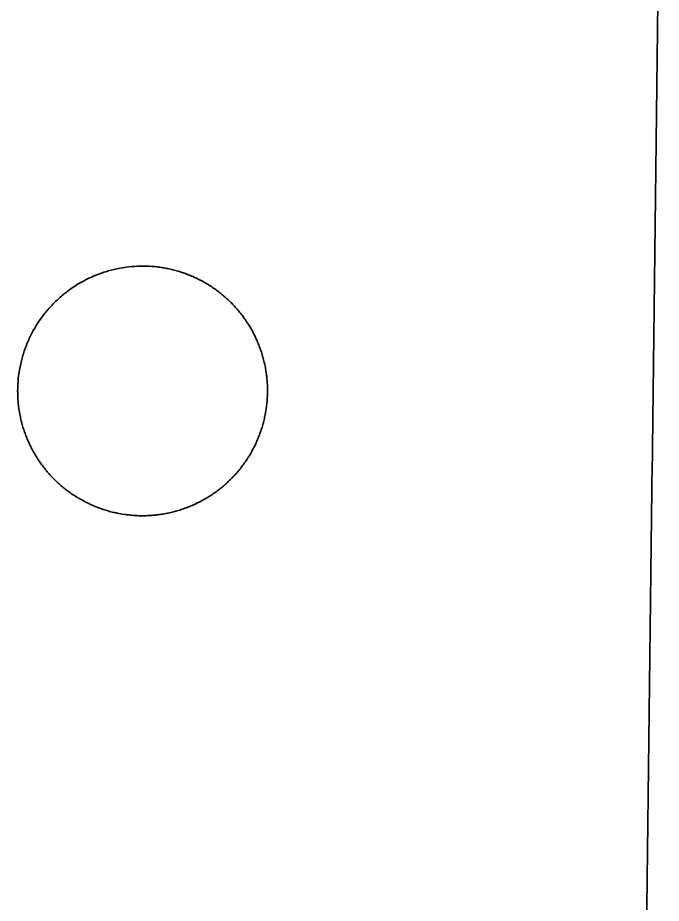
# Model space of a CAD drawing. Header units: millimetres. Extents: x 0 to 2561, y -987 to 790.
# Drawn here: x 1157.3 to 1252.7, y -725.2 to -594 of the extents above; entities that cross this region are included whole.
import ezdxf

# ---------------------------------------------------------------- set-up
doc = ezdxf.new("R2010")
doc.units = ezdxf.units.MM
doc.layers.add('Blocks', color=7, linetype='Continuous')
doc.layers.add('Blocks$Inner', color=7, linetype='Continuous', lineweight=25, true_color=0x007f00)
doc.layers.add('Blocks$Outline', color=7, linetype='Continuous', lineweight=35, true_color=0xff3f3f)

# ---------------------------------------------------------------- blocks, each defined once
blk = doc.blocks.new('Balcony Dining Bench Top')
at = {"layer": 'Blocks$Inner'}
blk.add_line((-490.26, 365.27), (-490.35, 365.27), dxfattribs=at)
for points, knots in [([(-589.23, 423.59), (-589.16, 423.59), (-589.08, 423.59), (-589, 423.59), (-588.75, 423.58), (-588.47, 423.58), (-588.18, 423.58), (-587.88, 423.57), (-587.57, 423.57), (-587.23, 423.57), (-586.9, 423.56), (-586.55, 423.56), (-586.18, 423.55), (-585.81, 423.55), (-585.43, 423.54), (-585.03, 423.54), (-584.64, 423.53), (-584.23, 423.53), (-583.81, 423.52), (-583.39, 423.52), (-582.96, 423.51), (-582.53, 423.51), (-582.09, 423.5), (-581.65, 423.5), (-581.2, 423.49), (-580.76, 423.49), (-580.31, 423.48), (-579.85, 423.47), (-577.11, 423.44), (-574.36, 423.41), (-571.61, 423.37), (-568.86, 423.34), (-566.11, 423.31), (-563.36, 423.27), (-557.87, 423.21), (-552.37, 423.14), (-546.88, 423.07), (-535.88, 422.94), (-524.89, 422.8), (-513.9, 422.67), (-502.91, 422.54), (-491.91, 422.4), (-480.92, 422.27), (-469.93, 422.13), (-458.94, 422), (-447.94, 421.86), (-436.95, 421.73), (-425.96, 421.6), (-414.97, 421.46), (-403.97, 421.33), (-392.98, 421.19), (-381.99, 421.06), (-371, 420.93), (-360, 420.79), (-349.01, 420.66), (-338.02, 420.52), (-327.03, 420.39), (-316.03, 420.25), (-305.04, 420.12), (-294.05, 419.99), (-283.06, 419.85), (-272.06, 419.72), (-261.07, 419.58), (-250.08, 419.45), (-239.09, 419.32), (-228.09, 419.18), (-217.1, 419.05), (-206.11, 418.91), (-195.12, 418.78), (-184.12, 418.64), (-183.66, 418.64), (-183.1, 418.63), (-182.64, 418.63), (-182.14, 418.62), (-181.65, 418.61), (-181.17, 418.61), (-180.69, 418.6), (-180.21, 418.6), (-179.74, 418.59), (-179.28, 418.59), (-178.83, 418.58), (-178.39, 418.57), (-177.95, 418.57), (-177.52, 418.56), (-177.12, 418.56), (-176.71, 418.55), (-176.33, 418.55), (-175.96, 418.55), (-175.6, 418.54), (-175.26, 418.54), (-174.94, 418.53), (-174.62, 418.53), (-174.33, 418.53), (-174.06, 418.52), (-173.79, 418.52), (-173.55, 418.52), (-173.34, 418.51), (-173.13, 418.51), (-172.95, 418.51), (-172.8, 418.51), (-172.65, 418.51), (-172.53, 418.5), (-172.45, 418.5), (-172.36, 418.5), (-172.3, 418.5), (-172.28, 418.5)], [19.738193, 19.738193, 19.738193, 19.738193, 20.156434, 20.156434, 20.156434, 21.511312, 21.511312, 21.511312, 22.867335, 22.867335, 22.867335, 24.223359, 24.223359, 24.223359, 25.578236, 25.578236, 25.578236, 26.934317, 26.934317, 26.934317, 28.290368, 28.290368, 28.290368, 29.645175, 29.645175, 29.645175, 31.001115, 31.001115, 31.001115, 39.250155, 39.250155, 39.250155, 47.499195, 47.499195, 47.499195, 63.997274, 63.997274, 63.997274, 96.993431, 96.993431, 96.993431, 129.989588, 129.989588, 129.989588, 162.985744, 162.985744, 162.985744, 195.9819, 195.9819, 195.9819, 228.978056, 228.978056, 228.978056, 261.974212, 261.974212, 261.974212, 294.970368, 294.970368, 294.970368, 327.966524, 327.966524, 327.966524, 360.962681, 360.962681, 360.962681, 393.958838, 393.958838, 393.958838, 426.954997, 426.954997, 426.954997, 428.445021, 428.445021, 428.445021, 429.93366, 429.93366, 429.93366, 431.4239, 431.4239, 431.4239, 432.914168, 432.914168, 432.914168, 434.402865, 434.402865, 434.402865, 435.893082, 435.893082, 435.893082, 437.3833, 437.3833, 437.3833, 438.871997, 438.871997, 438.871997, 440.362266, 440.362266, 440.362266, 441.852507, 441.852507, 441.852507, 443.341146, 443.341146, 443.341146, 444.831308, 444.831308, 444.831308, 444.831308]), ([(-490.35, 365.27), (-490.6, 365.28), (-490.85, 365.27), (-491.36, 365.25), (-491.63, 365.23), (-492.14, 365.19), (-492.41, 365.17), (-492.92, 365.1), (-493.18, 365.06), (-493.69, 364.98), (-493.95, 364.93), (-494.46, 364.82), (-494.71, 364.76), (-495.21, 364.63), (-495.46, 364.56), (-495.96, 364.42), (-496.2, 364.34), (-496.69, 364.17), (-496.93, 364.08), (-497.41, 363.89), (-497.66, 363.78), (-498.13, 363.57), (-498.37, 363.46), (-498.83, 363.23), (-499.07, 363.11), (-499.52, 362.86), (-499.75, 362.72), (-500.19, 362.46), (-500.41, 362.32), (-500.84, 362.03), (-501.05, 361.88), (-501.47, 361.58), (-501.68, 361.42), (-502.08, 361.1), (-502.28, 360.93), (-502.67, 360.59), (-502.87, 360.42), (-503.24, 360.06), (-503.43, 359.88), (-503.79, 359.5), (-503.97, 359.31), (-504.32, 358.92), (-504.49, 358.72), (-504.82, 358.32), (-504.98, 358.12), (-505.29, 357.71), (-505.44, 357.5), (-505.73, 357.07), (-505.88, 356.85), (-506.15, 356.42), (-506.28, 356.19), (-506.54, 355.74), (-506.67, 355.51), (-506.9, 355.05), (-507.02, 354.81), (-507.24, 354.34), (-507.35, 354.1), (-507.54, 353.62), (-507.64, 353.38), (-507.81, 352.89), (-507.9, 352.64), (-508.06, 352.15), (-508.13, 351.9), (-508.26, 351.4), (-508.33, 351.15), (-508.44, 350.65), (-508.49, 350.39), (-508.59, 349.88), (-508.63, 349.62), (-508.7, 349.11), (-508.73, 348.84), (-508.76, 348.59)], [29.195049, 29.195049, 29.195049, 29.195049, 29.950429, 29.950429, 30.730645, 30.730645, 31.510861, 31.510861, 32.290911, 32.290911, 33.070961, 33.070961, 33.851011, 33.851011, 34.631061, 34.631061, 35.411111, 35.411111, 36.191161, 36.191161, 36.971211, 36.971211, 37.751261, 37.751261, 38.531419, 38.531419, 39.311576, 39.311576, 40.091733, 40.091733, 40.871891, 40.871891, 41.652048, 41.652048, 42.432205, 42.432205, 43.212363, 43.212363, 43.99252, 43.99252, 44.773054, 44.773054, 45.553587, 45.553587, 46.334121, 46.334121, 47.114654, 47.114654, 47.895188, 47.895188, 48.675722, 48.675722, 49.456255, 49.456255, 50.236789, 50.236789, 51.017785, 51.017785, 51.798781, 51.798781, 52.579777, 52.579777, 53.360773, 53.360773, 54.141769, 54.141769, 54.922765, 54.922765, 55.703761, 55.703761, 56.484758, 56.484758, 56.484758, 56.484758]), ([(-471.96, 344.95), (-471.93, 345.28), (-471.91, 345.61), (-471.89, 345.93), (-471.88, 346.25), (-471.87, 346.58), (-471.87, 346.9), (-471.88, 347.16), (-471.88, 347.43), (-471.9, 347.69), (-471.91, 347.95), (-471.93, 348.21), (-471.95, 348.47), (-471.98, 348.73), (-472.01, 348.99), (-472.04, 349.24), (-472.08, 349.5), (-472.12, 349.75), (-472.16, 350.01), (-472.21, 350.26), (-472.26, 350.52), (-472.32, 350.77), (-472.37, 351.02), (-472.43, 351.28), (-472.5, 351.53), (-472.57, 351.78), (-472.64, 352.03), (-472.72, 352.28), (-472.79, 352.53), (-472.88, 352.78), (-472.97, 353.02), (-473.06, 353.27), (-473.15, 353.52), (-473.25, 353.76), (-473.35, 354), (-473.45, 354.24), (-473.56, 354.47), (-473.67, 354.71), (-473.78, 354.95), (-473.9, 355.18), (-474.02, 355.41), (-474.14, 355.64), (-474.27, 355.86), (-474.4, 356.09), (-474.53, 356.31), (-474.66, 356.53), (-474.8, 356.75), (-474.94, 356.97), (-475.09, 357.18), (-475.24, 357.4), (-475.39, 357.61), (-475.54, 357.82), (-475.7, 358.03), (-475.86, 358.24), (-476.03, 358.44), (-476.19, 358.64), (-476.36, 358.84), (-476.53, 359.04), (-476.71, 359.23), (-476.89, 359.43), (-477.07, 359.61), (-477.24, 359.8), (-477.43, 359.98), (-477.62, 360.16), (-477.8, 360.34), (-478, 360.52), (-478.19, 360.69), (-478.39, 360.86), (-478.58, 361.02), (-478.79, 361.19), (-478.99, 361.35), (-479.19, 361.51), (-479.4, 361.66), (-479.61, 361.81), (-479.83, 361.97), (-480.04, 362.11), (-480.26, 362.26), (-480.48, 362.4), (-480.7, 362.54), (-480.92, 362.67), (-481.15, 362.81), (-481.38, 362.93), (-481.61, 363.06), (-481.84, 363.18), (-482.07, 363.3), (-482.3, 363.42), (-482.54, 363.53), (-482.77, 363.63), (-483.01, 363.74), (-483.25, 363.84), (-483.49, 363.94), (-483.73, 364.04), (-483.97, 364.13), (-484.21, 364.21), (-484.46, 364.3), (-484.7, 364.38), (-484.95, 364.46), (-485.2, 364.53), (-485.45, 364.61), (-485.7, 364.67), (-485.95, 364.74), (-486.21, 364.8), (-486.46, 364.85), (-486.72, 364.91), (-486.98, 364.96), (-487.23, 365), (-487.49, 365.05), (-487.75, 365.09), (-488.01, 365.12), (-488.26, 365.15), (-488.52, 365.18), (-488.78, 365.2), (-489.04, 365.23), (-489.29, 365.24), (-489.55, 365.26), (-489.79, 365.27), (-490.03, 365.27), (-490.26, 365.27)], [114.665066, 114.665066, 114.665066, 114.665066, 115.641862, 115.641862, 115.641862, 116.619058, 116.619058, 116.619058, 117.405266, 117.405266, 117.405266, 118.187257, 118.187257, 118.187257, 118.966472, 118.966472, 118.966472, 119.744308, 119.744308, 119.744308, 120.522138, 120.522138, 120.522138, 121.301336, 121.301336, 121.301336, 122.083299, 122.083299, 122.083299, 122.869467, 122.869467, 122.869467, 123.655634, 123.655634, 123.655634, 124.437573, 124.437573, 124.437573, 125.216727, 125.216727, 125.216727, 125.994492, 125.994492, 125.994492, 126.772243, 126.772243, 126.772243, 127.551355, 127.551355, 127.551355, 128.333226, 128.333226, 128.333226, 129.119296, 129.119296, 129.119296, 129.905195, 129.905195, 129.905195, 130.68686, 130.68686, 130.68686, 131.465734, 131.465734, 131.465734, 132.243213, 132.243213, 132.243213, 133.020675, 133.020675, 133.020675, 133.799493, 133.799493, 133.799493, 134.581066, 134.581066, 134.581066, 135.366837, 135.366837, 135.366837, 136.152287, 136.152287, 136.152287, 136.933505, 136.933505, 136.933505, 137.711933, 137.711933, 137.711933, 138.488968, 138.488968, 138.488968, 139.265986, 139.265986, 139.265986, 140.044363, 140.044363, 140.044363, 140.825497, 140.825497, 140.825497, 141.610831, 141.610831, 141.610831, 142.395845, 142.395845, 142.395845, 143.176636, 143.176636, 143.176636, 143.954647, 143.954647, 143.954647, 144.731276, 144.731276, 144.731276, 145.443186, 145.443186, 145.443186, 145.443186]), ([(-508.84, 346.93), (-508.85, 345.75), (-508.75, 344.57), (-508.42, 342.83), (-508.29, 342.25), (-507.96, 341.12), (-507.77, 340.56), (-507.13, 338.93), (-506.6, 337.88), (-505.65, 336.38), (-505.31, 335.9), (-504.59, 334.97), (-504.2, 334.53), (-503.4, 333.67), (-502.98, 333.27), (-502.1, 332.49), (-501.63, 332.12), (-500.19, 331.08), (-499.18, 330.49), (-497.59, 329.75), (-497.04, 329.53), (-495.93, 329.13), (-495.36, 328.96), (-493.65, 328.54), (-492.49, 328.36), (-491.01, 328.28), (-490.7, 328.28), (-490.38, 328.27)], [58.143146, 58.143146, 58.143146, 58.143146, 61.676999, 61.676999, 63.443925, 63.443925, 65.210852, 65.210852, 68.744704, 68.744704, 70.511631, 70.511631, 72.278557, 72.278557, 74.045484, 74.045484, 75.81241, 75.81241, 79.346263, 79.346263, 81.11319, 81.11319, 82.880116, 82.880116, 86.413969, 86.413969, 87.345631, 87.345631, 87.345631, 87.345631]), ([(-490.25, 328.27), (-490.17, 328.28), (-490.08, 328.28), (-489.99, 328.28), (-489.73, 328.28), (-489.47, 328.29), (-489.21, 328.31), (-488.95, 328.32), (-488.69, 328.35), (-488.43, 328.37), (-488.18, 328.4), (-487.92, 328.43), (-487.66, 328.47), (-487.41, 328.51), (-487.15, 328.55), (-486.9, 328.6), (-486.64, 328.64), (-486.39, 328.7), (-486.14, 328.76), (-485.89, 328.82), (-485.64, 328.88), (-485.39, 328.95), (-485.14, 329.02), (-484.89, 329.09), (-484.64, 329.17), (-484.4, 329.25), (-484.14, 329.34), (-483.9, 329.43), (-483.66, 329.52), (-483.41, 329.62), (-483.17, 329.72), (-482.94, 329.82), (-482.7, 329.93), (-482.46, 330.04), (-482.23, 330.15), (-482, 330.26), (-481.77, 330.38), (-481.54, 330.5), (-481.31, 330.63), (-481.09, 330.76), (-480.87, 330.89), (-480.64, 331.02), (-480.43, 331.16), (-480.21, 331.3), (-479.99, 331.44), (-479.78, 331.59), (-479.57, 331.74), (-479.36, 331.89), (-479.15, 332.05), (-478.95, 332.2), (-478.74, 332.37), (-478.54, 332.53), (-478.34, 332.7), (-478.14, 332.87), (-477.95, 333.05), (-477.75, 333.22), (-477.56, 333.4), (-477.38, 333.58), (-477.2, 333.77), (-477.01, 333.95), (-476.84, 334.14), (-476.66, 334.33), (-476.49, 334.52), (-476.32, 334.72), (-476.15, 334.91), (-475.99, 335.11), (-475.83, 335.32), (-475.67, 335.52), (-475.51, 335.73), (-475.36, 335.94), (-475.21, 336.15), (-475.06, 336.36), (-474.92, 336.58), (-474.78, 336.8), (-474.63, 337.02), (-474.5, 337.24), (-474.37, 337.47), (-474.24, 337.7), (-474.11, 337.93), (-473.99, 338.15), (-473.87, 338.39), (-473.76, 338.62), (-473.64, 338.85), (-473.53, 339.09), (-473.43, 339.32), (-473.32, 339.56), (-473.23, 339.8), (-473.13, 340.04), (-473.04, 340.28), (-472.95, 340.53), (-472.87, 340.77), (-472.78, 341.02), (-472.7, 341.26), (-472.63, 341.51), (-472.56, 341.76), (-472.49, 342.01), (-472.42, 342.27), (-472.36, 342.52), (-472.3, 342.78), (-472.25, 343.03), (-472.19, 343.35), (-472.13, 343.67), (-472.08, 343.99), (-472.03, 344.31), (-471.99, 344.64), (-471.96, 344.95)], [87.476983, 87.476983, 87.476983, 87.476983, 87.737363, 87.737363, 87.737363, 88.522206, 88.522206, 88.522206, 89.302845, 89.302845, 89.302845, 90.080722, 90.080722, 90.080722, 90.857234, 90.857234, 90.857234, 91.633755, 91.633755, 91.633755, 92.411657, 92.411657, 92.411657, 93.192338, 93.192338, 93.192338, 93.977237, 93.977237, 93.977237, 94.762365, 94.762365, 94.762365, 95.543301, 95.543301, 95.543301, 96.321487, 96.321487, 96.321487, 97.098318, 97.098318, 97.098318, 97.875167, 97.875167, 97.875167, 98.653407, 98.653407, 98.653407, 99.434431, 99.434431, 99.434431, 100.219681, 100.219681, 100.219681, 101.005294, 101.005294, 101.005294, 101.786717, 101.786717, 101.786717, 102.56539, 102.56539, 102.56539, 103.342707, 103.342707, 103.342707, 104.120043, 104.120043, 104.120043, 104.898769, 104.898769, 104.898769, 105.680281, 105.680281, 105.680281, 106.466017, 106.466017, 106.466017, 107.252077, 107.252077, 107.252077, 108.033937, 108.033937, 108.033937, 108.813039, 108.813039, 108.813039, 109.590778, 109.590778, 109.590778, 110.368528, 110.368528, 110.368528, 111.147662, 111.147662, 111.147662, 111.929575, 111.929575, 111.929575, 112.715708, 112.715708, 112.715708, 113.692893, 113.692893, 113.692893, 114.665066, 114.665066, 114.665066, 114.665066])]:
    blk.add_open_spline(points, degree=3, knots=knots, dxfattribs=at)
for points in [[(-508.76, 348.59), (-508.81, 348.04), (-508.84, 347.49), (-508.84, 346.93)], [(-490.38, 328.27), (-490.34, 328.27), (-490.3, 328.27), (-490.25, 328.27)]]:
    blk.add_open_spline(points, degree=3, dxfattribs=at)
at = {"layer": 'Blocks$Outline'}
for points, knots in [([(-194.71, 418.77), (-202.18, 418.86), (-209.64, 418.96), (-217.1, 419.05), (-228.09, 419.18), (-239.09, 419.32), (-250.08, 419.45), (-261.07, 419.58), (-272.06, 419.72), (-283.06, 419.85), (-294.05, 419.99), (-305.04, 420.12), (-316.03, 420.25), (-327.03, 420.39), (-338.02, 420.52), (-349.01, 420.66), (-360, 420.79), (-371, 420.93), (-381.99, 421.06), (-392.98, 421.19), (-403.97, 421.33), (-414.97, 421.46), (-425.96, 421.6), (-436.95, 421.73), (-447.94, 421.86), (-458.94, 422), (-469.93, 422.13), (-480.92, 422.27), (-491.91, 422.4), (-502.91, 422.54), (-513.9, 422.67), (-524.89, 422.8), (-535.88, 422.94), (-546.88, 423.07), (-552.37, 423.14), (-557.87, 423.21), (-563.36, 423.27), (-566.11, 423.31), (-568.86, 423.34), (-571.61, 423.37), (-573.29, 423.39), (-574.97, 423.42), (-576.65, 423.44)], [-416.359109, -416.359109, -416.359109, -416.359109, -393.958838, -393.958838, -393.958838, -360.962681, -360.962681, -360.962681, -327.966524, -327.966524, -327.966524, -294.970368, -294.970368, -294.970368, -261.974212, -261.974212, -261.974212, -228.978056, -228.978056, -228.978056, -195.9819, -195.9819, -195.9819, -162.985744, -162.985744, -162.985744, -129.989588, -129.989588, -129.989588, -96.993431, -96.993431, -96.993431, -63.997274, -63.997274, -63.997274, -47.499195, -47.499195, -47.499195, -39.250155, -39.250155, -39.250155, -34.209079, -34.209079, -34.209079, -34.209079]), ([(-490.35, 365.27), (-490.32, 365.27), (-490.29, 365.27), (-490.26, 365.27), (-490.03, 365.27), (-489.79, 365.27), (-489.55, 365.26), (-489.29, 365.24), (-489.04, 365.23), (-488.78, 365.2), (-488.52, 365.18), (-488.26, 365.15), (-488.01, 365.12), (-487.75, 365.09), (-487.49, 365.05), (-487.23, 365), (-486.98, 364.96), (-486.72, 364.91), (-486.46, 364.85), (-486.21, 364.8), (-485.95, 364.74), (-485.7, 364.67), (-485.45, 364.61), (-485.2, 364.53), (-484.95, 364.46), (-484.7, 364.38), (-484.46, 364.3), (-484.21, 364.21), (-483.97, 364.13), (-483.73, 364.04), (-483.49, 363.94), (-483.25, 363.84), (-483.01, 363.74), (-482.77, 363.63), (-482.54, 363.53), (-482.3, 363.42), (-482.07, 363.3), (-481.84, 363.18), (-481.61, 363.06), (-481.38, 362.93), (-481.15, 362.81), (-480.92, 362.67), (-480.7, 362.54), (-480.48, 362.4), (-480.26, 362.26), (-480.04, 362.11), (-479.83, 361.97), (-479.61, 361.81), (-479.4, 361.66), (-479.19, 361.51), (-478.99, 361.35), (-478.79, 361.19), (-478.58, 361.02), (-478.39, 360.86), (-478.19, 360.69), (-478, 360.52), (-477.8, 360.34), (-477.62, 360.16), (-477.43, 359.98), (-477.24, 359.8), (-477.07, 359.61), (-476.89, 359.43), (-476.71, 359.23), (-476.53, 359.04), (-476.36, 358.84), (-476.19, 358.64), (-476.03, 358.44), (-475.86, 358.24), (-475.7, 358.03), (-475.54, 357.82), (-475.39, 357.61), (-475.24, 357.4), (-475.09, 357.18), (-474.94, 356.97), (-474.8, 356.75), (-474.66, 356.53), (-474.53, 356.31), (-474.4, 356.09), (-474.27, 355.86), (-474.14, 355.64), (-474.02, 355.41), (-473.9, 355.18), (-473.78, 354.95), (-473.67, 354.71), (-473.56, 354.47), (-473.45, 354.24), (-473.35, 354), (-473.25, 353.76), (-473.15, 353.52), (-473.06, 353.27), (-472.97, 353.02), (-472.88, 352.78), (-472.79, 352.53), (-472.72, 352.28), (-472.64, 352.03), (-472.57, 351.78), (-472.5, 351.53), (-472.43, 351.28), (-472.37, 351.02), (-472.32, 350.77), (-472.26, 350.52), (-472.21, 350.26), (-472.16, 350.01), (-472.12, 349.75), (-472.08, 349.5), (-472.04, 349.24), (-472.01, 348.99), (-471.98, 348.73), (-471.95, 348.47), (-471.93, 348.21), (-471.91, 347.95), (-471.9, 347.69), (-471.88, 347.43), (-471.88, 347.16), (-471.87, 346.9), (-471.87, 346.58), (-471.88, 346.25), (-471.89, 345.93), (-471.91, 345.61), (-471.93, 345.28), (-471.96, 344.95), (-471.99, 344.64), (-472.03, 344.31), (-472.08, 343.99), (-472.13, 343.67), (-472.19, 343.35), (-472.25, 343.03), (-472.3, 342.78), (-472.36, 342.52), (-472.42, 342.27), (-472.49, 342.01), (-472.56, 341.76), (-472.63, 341.51), (-472.7, 341.26), (-472.78, 341.02), (-472.87, 340.77), (-472.95, 340.53), (-473.04, 340.28), (-473.13, 340.04), (-473.23, 339.8), (-473.32, 339.56), (-473.43, 339.32), (-473.53, 339.09), (-473.64, 338.85), (-473.76, 338.62), (-473.87, 338.39), (-473.99, 338.15), (-474.11, 337.93), (-474.24, 337.7), (-474.37, 337.47), (-474.5, 337.24), (-474.63, 337.02), (-474.78, 336.8), (-474.92, 336.58), (-475.06, 336.36), (-475.21, 336.15), (-475.36, 335.94), (-475.51, 335.73), (-475.67, 335.52), (-475.83, 335.32), (-475.99, 335.11), (-476.15, 334.91), (-476.32, 334.72), (-476.49, 334.52), (-476.66, 334.33), (-476.84, 334.14), (-477.01, 333.95), (-477.2, 333.77), (-477.38, 333.58), (-477.56, 333.4), (-477.75, 333.22), (-477.95, 333.05), (-478.14, 332.87), (-478.34, 332.7), (-478.54, 332.53), (-478.74, 332.37), (-478.95, 332.2), (-479.15, 332.05), (-479.36, 331.89), (-479.57, 331.74), (-479.78, 331.59), (-479.99, 331.44), (-480.21, 331.3), (-480.43, 331.16), (-480.64, 331.02), (-480.87, 330.89), (-481.09, 330.76), (-481.31, 330.63), (-481.54, 330.5), (-481.77, 330.38), (-482, 330.26), (-482.23, 330.15), (-482.46, 330.04), (-482.7, 329.93), (-482.94, 329.82), (-483.17, 329.72), (-483.41, 329.62), (-483.66, 329.52), (-483.9, 329.43), (-484.14, 329.34), (-484.4, 329.25), (-484.64, 329.17), (-484.89, 329.09), (-485.14, 329.02), (-485.39, 328.95), (-485.64, 328.88), (-485.89, 328.82), (-486.14, 328.76), (-486.39, 328.7), (-486.64, 328.64), (-486.9, 328.6), (-487.15, 328.55), (-487.41, 328.51), (-487.66, 328.47), (-487.92, 328.43), (-488.18, 328.4), (-488.43, 328.37), (-488.69, 328.35), (-488.95, 328.32), (-489.21, 328.31), (-489.47, 328.29), (-489.73, 328.28), (-489.99, 328.28), (-490.08, 328.28), (-490.17, 328.28), (-490.25, 328.27), (-490.3, 328.27), (-490.34, 328.27), (-490.38, 328.27), (-490.7, 328.28), (-491.01, 328.28), (-492.49, 328.36), (-493.65, 328.54), (-495.36, 328.96), (-495.93, 329.13), (-497.04, 329.53), (-497.59, 329.75), (-499.18, 330.49), (-500.19, 331.08), (-501.63, 332.12), (-502.1, 332.49), (-502.98, 333.27), (-503.4, 333.67), (-504.2, 334.53), (-504.59, 334.97), (-505.31, 335.9), (-505.65, 336.38), (-506.6, 337.88), (-507.13, 338.93), (-507.77, 340.56), (-507.96, 341.12), (-508.29, 342.25), (-508.42, 342.83), (-508.75, 344.57), (-508.85, 345.75), (-508.84, 346.93), (-508.84, 347.49), (-508.81, 348.04), (-508.76, 348.59), (-508.73, 348.84), (-508.7, 349.11), (-508.63, 349.62), (-508.59, 349.88), (-508.49, 350.39), (-508.44, 350.65), (-508.33, 351.15), (-508.26, 351.4), (-508.13, 351.9), (-508.06, 352.15), (-507.9, 352.64), (-507.81, 352.89), (-507.64, 353.38), (-507.54, 353.62), (-507.35, 354.1), (-507.24, 354.34), (-507.02, 354.81), (-506.9, 355.05), (-506.67, 355.51), (-506.54, 355.74), (-506.28, 356.19), (-506.15, 356.42), (-505.88, 356.85), (-505.73, 357.07), (-505.44, 357.5), (-505.29, 357.71), (-504.98, 358.12), (-504.82, 358.32), (-504.49, 358.72), (-504.32, 358.92), (-503.97, 359.31), (-503.79, 359.5), (-503.43, 359.88), (-503.24, 360.06), (-502.87, 360.42), (-502.67, 360.59), (-502.28, 360.93), (-502.08, 361.1), (-501.68, 361.42), (-501.47, 361.58), (-501.05, 361.88), (-500.84, 362.03), (-500.41, 362.32), (-500.19, 362.46), (-499.75, 362.72), (-499.52, 362.86), (-499.07, 363.11), (-498.83, 363.23), (-498.37, 363.46), (-498.13, 363.57), (-497.66, 363.78), (-497.41, 363.89), (-496.93, 364.08), (-496.69, 364.17), (-496.2, 364.34), (-495.96, 364.42), (-495.46, 364.56), (-495.21, 364.63), (-494.71, 364.76), (-494.46, 364.82), (-493.95, 364.93), (-493.69, 364.98), (-493.18, 365.06), (-492.92, 365.1), (-492.41, 365.17), (-492.14, 365.19), (-491.63, 365.23), (-491.36, 365.25), (-490.85, 365.27), (-490.6, 365.28), (-490.35, 365.27)], [-145.532479, -145.532479, -145.532479, -145.532479, -145.443186, -145.443186, -145.443186, -144.731276, -144.731276, -144.731276, -143.954647, -143.954647, -143.954647, -143.176636, -143.176636, -143.176636, -142.395845, -142.395845, -142.395845, -141.610831, -141.610831, -141.610831, -140.825497, -140.825497, -140.825497, -140.044363, -140.044363, -140.044363, -139.265986, -139.265986, -139.265986, -138.488968, -138.488968, -138.488968, -137.711933, -137.711933, -137.711933, -136.933505, -136.933505, -136.933505, -136.152287, -136.152287, -136.152287, -135.366837, -135.366837, -135.366837, -134.581066, -134.581066, -134.581066, -133.799493, -133.799493, -133.799493, -133.020675, -133.020675, -133.020675, -132.243213, -132.243213, -132.243213, -131.465734, -131.465734, -131.465734, -130.68686, -130.68686, -130.68686, -129.905195, -129.905195, -129.905195, -129.119296, -129.119296, -129.119296, -128.333226, -128.333226, -128.333226, -127.551355, -127.551355, -127.551355, -126.772243, -126.772243, -126.772243, -125.994492, -125.994492, -125.994492, -125.216727, -125.216727, -125.216727, -124.437573, -124.437573, -124.437573, -123.655634, -123.655634, -123.655634, -122.869467, -122.869467, -122.869467, -122.083299, -122.083299, -122.083299, -121.301336, -121.301336, -121.301336, -120.522138, -120.522138, -120.522138, -119.744308, -119.744308, -119.744308, -118.966472, -118.966472, -118.966472, -118.187257, -118.187257, -118.187257, -117.405266, -117.405266, -117.405266, -116.619058, -116.619058, -116.619058, -115.641862, -115.641862, -115.641862, -114.665066, -114.665066, -114.665066, -113.692893, -113.692893, -113.692893, -112.715708, -112.715708, -112.715708, -111.929575, -111.929575, -111.929575, -111.147662, -111.147662, -111.147662, -110.368528, -110.368528, -110.368528, -109.590778, -109.590778, -109.590778, -108.813039, -108.813039, -108.813039, -108.033937, -108.033937, -108.033937, -107.252077, -107.252077, -107.252077, -106.466017, -106.466017, -106.466017, -105.680281, -105.680281, -105.680281, -104.898769, -104.898769, -104.898769, -104.120043, -104.120043, -104.120043, -103.342707, -103.342707, -103.342707, -102.56539, -102.56539, -102.56539, -101.786717, -101.786717, -101.786717, -101.005294, -101.005294, -101.005294, -100.219681, -100.219681, -100.219681, -99.434431, -99.434431, -99.434431, -98.653407, -98.653407, -98.653407, -97.875167, -97.875167, -97.875167, -97.098318, -97.098318, -97.098318, -96.321487, -96.321487, -96.321487, -95.543301, -95.543301, -95.543301, -94.762365, -94.762365, -94.762365, -93.977237, -93.977237, -93.977237, -93.192338, -93.192338, -93.192338, -92.411657, -92.411657, -92.411657, -91.633755, -91.633755, -91.633755, -90.857234, -90.857234, -90.857234, -90.080722, -90.080722, -90.080722, -89.302845, -89.302845, -89.302845, -88.522206, -88.522206, -88.522206, -87.737363, -87.737363, -87.737363, -87.476983, -87.476983, -87.476983, -87.345631, -87.345631, -87.345631, -86.413969, -86.413969, -82.880116, -82.880116, -81.11319, -81.11319, -79.346263, -79.346263, -75.81241, -75.81241, -74.045484, -74.045484, -72.278557, -72.278557, -70.511631, -70.511631, -68.744704, -68.744704, -65.210852, -65.210852, -63.443925, -63.443925, -61.676999, -61.676999, -58.143146, -58.143146, -58.143146, -56.484758, -56.484758, -56.484758, -55.703761, -55.703761, -54.922765, -54.922765, -54.141769, -54.141769, -53.360773, -53.360773, -52.579777, -52.579777, -51.798781, -51.798781, -51.017785, -51.017785, -50.236789, -50.236789, -49.456255, -49.456255, -48.675722, -48.675722, -47.895188, -47.895188, -47.114654, -47.114654, -46.334121, -46.334121, -45.553587, -45.553587, -44.773054, -44.773054, -43.99252, -43.99252, -43.212363, -43.212363, -42.432205, -42.432205, -41.652048, -41.652048, -40.871891, -40.871891, -40.091733, -40.091733, -39.311576, -39.311576, -38.531419, -38.531419, -37.751261, -37.751261, -36.971211, -36.971211, -36.191161, -36.191161, -35.411111, -35.411111, -34.631061, -34.631061, -33.851011, -33.851011, -33.070961, -33.070961, -32.290911, -32.290911, -31.510861, -31.510861, -30.730645, -30.730645, -29.950429, -29.950429, -29.195049, -29.195049, -29.195049, -29.195049])]:
    blk.add_open_spline(points, degree=3, knots=knots, dxfattribs=at)

msp = doc.modelspace()

# ---------------------------------------------------------------- block references
at = {"layer": 'Blocks', "rotation": 270.0000000000012}
msp.add_blockref('Balcony Dining Bench Top', (829.06, -1139.66), dxfattribs=at)

doc.saveas('drawing.dxf')
